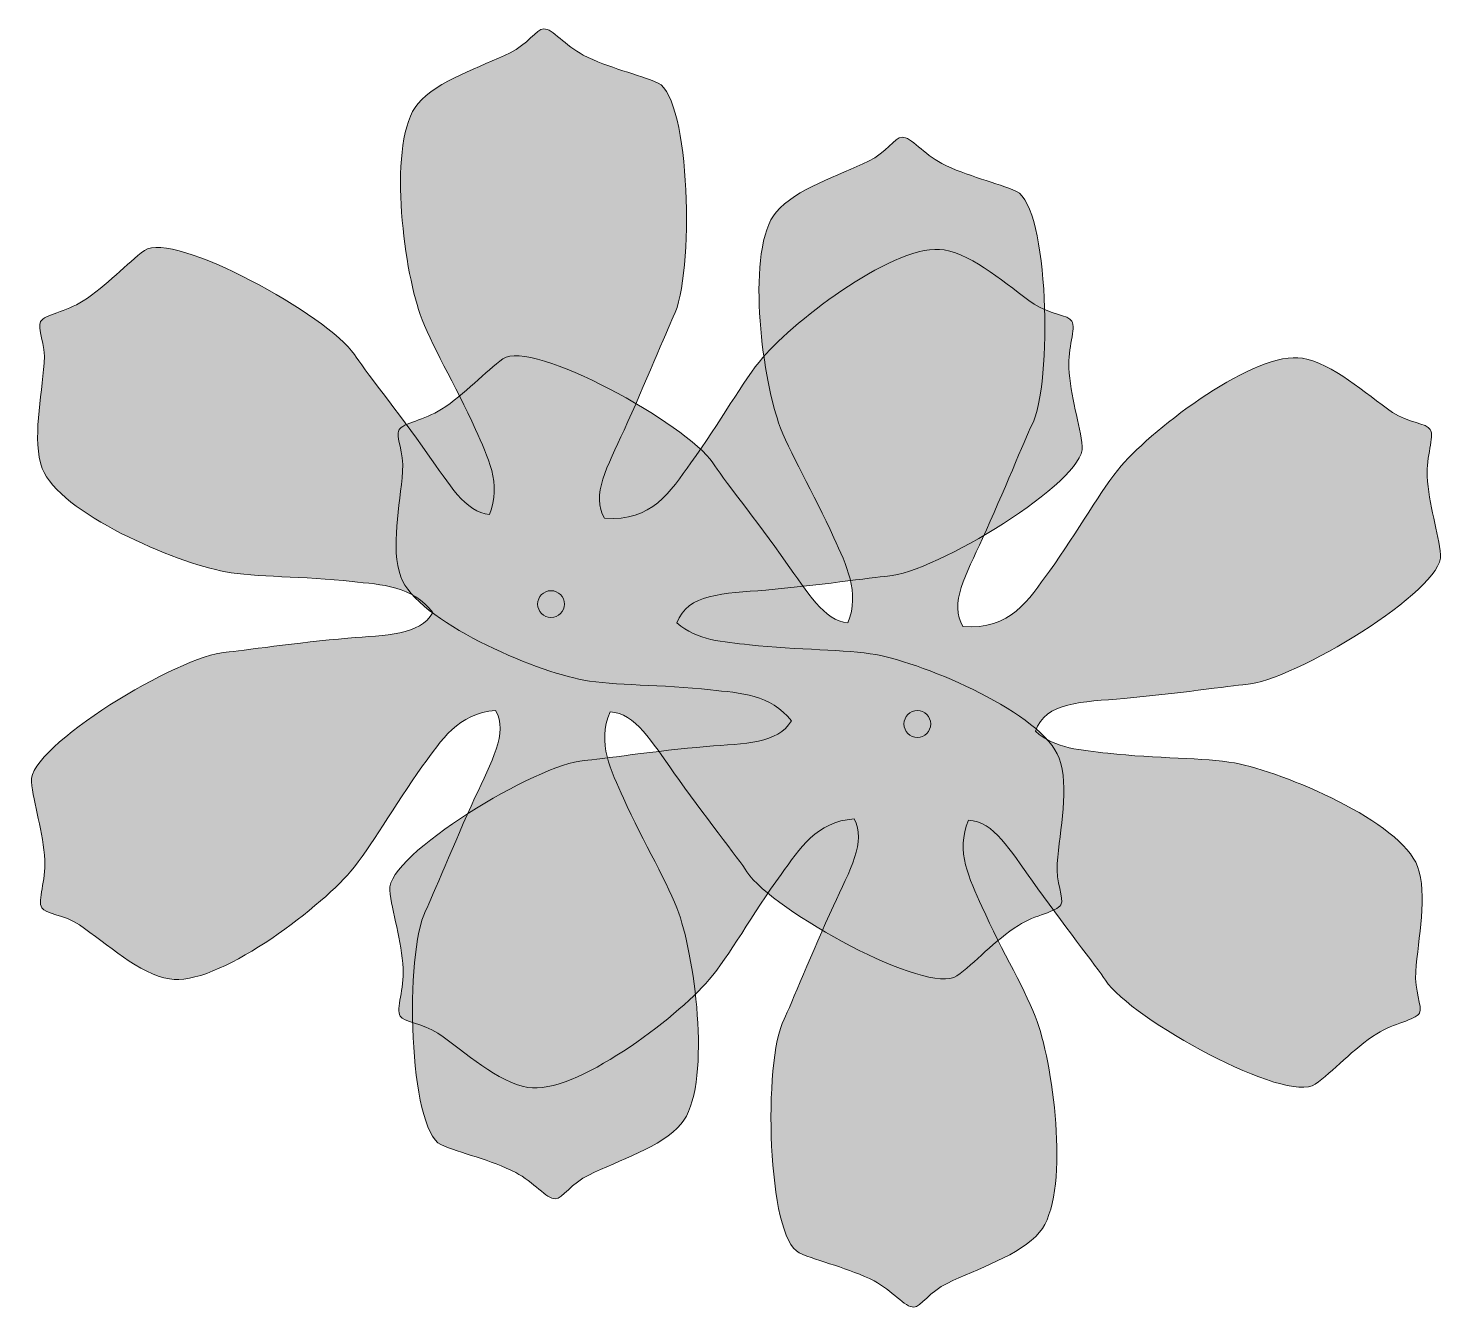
# Model space of a CAD drawing. Header units: inches. Extents: x 0.3 to 8.5, y 0.5 to 11.5.
# Drawn here: x 5.251 to 8.482, y 8.418 to 11.338 of the extents above; entities that cross this region are included whole.
import ezdxf

# ---------------------------------------------------------------- set-up
doc = ezdxf.new("R2010")
doc.units = ezdxf.units.IN
doc.header["$MEASUREMENT"] = 0
doc.layers.add('Paper Pinecone', color=7, linetype='Continuous')

# ---------------------------------------------------------------- blocks, each defined once
blk = doc.blocks.new('block 2')
at = {"layer": 'Paper Pinecone', "true_color": 0x66471f}
h = blk.add_hatch(color=49, dxfattribs=at)
h.dxf.hatch_style = 2
edge = h.paths.add_edge_path()
edge.add_spline(control_points=[(6.9347, 10.0556), (7.0472, 10.0653), (7.1792, 10.0847), (7.2125, 10.0875), (7.3194, 10.0944), (7.6639, 10.3028), (7.6569, 10.3833), (7.6528, 10.4306), (7.6292, 10.5), (7.6264, 10.5625), (7.6236, 10.6069), (7.6431, 10.6528), (7.6333, 10.6694), (7.625, 10.6833), (7.5833, 10.6847), (7.5472, 10.7083), (7.4847, 10.7514), (7.4097, 10.8208), (7.3417, 10.8319), (7.2347, 10.85), (7.0042, 10.675), (6.9278, 10.5861), (6.8833, 10.5347), (6.8292, 10.4361), (6.7639, 10.3458), (6.7167, 10.2806), (6.675, 10.2111), (6.5667, 10.2194), (6.5347, 10.2722), (6.5736, 10.3375), (6.6111, 10.4208), (6.6583, 10.5236), (6.7083, 10.6472), (6.7236, 10.6792), (6.7722, 10.775), (6.7625, 11.1778), (6.6889, 11.2125), (6.6458, 11.2319), (6.575, 11.2472), (6.5181, 11.2764), (6.4778, 11.2972), (6.4472, 11.3375), (6.4278, 11.3361), (6.4111, 11.3361), (6.3903, 11.3), (6.3514, 11.2819), (6.2833, 11.2486), (6.1847, 11.2181), (6.1403, 11.1653), (6.0708, 11.0819), (6.1069, 10.7944), (6.1458, 10.6847), (6.1681, 10.6208), (6.2264, 10.5236), (6.2722, 10.4222), (6.3, 10.3597), (6.3319, 10.2986), (6.3042, 10.2278), (6.2486, 10.2333), (6.2125, 10.2972), (6.1625, 10.3667), (6.0972, 10.4597), (6.0139, 10.5639), (5.9958, 10.5931), (5.9361, 10.6819), (5.5833, 10.8764), (5.5167, 10.8306), (5.4778, 10.8028), (5.4292, 10.7486), (5.3764, 10.7153), (5.3375, 10.6903), (5.2889, 10.6847), (5.2792, 10.6681), (5.2708, 10.6528), (5.2917, 10.6167), (5.2875, 10.5736), (5.2819, 10.4972), (5.2597, 10.3972), (5.2833, 10.3333), (5.3208, 10.2319), (5.5875, 10.1181), (5.7014, 10.0972), (5.7681, 10.0847), (5.8806, 10.0875), (5.9903, 10.075), (6.0583, 10.0681), (6.1278, 10.0653), (6.175, 10.0042), (6.1444, 9.9528), (6.0694, 9.9528), (5.9806, 9.9458), (5.8681, 9.9361), (5.7361, 9.9167), (5.7028, 9.9139), (5.5958, 9.9069), (5.2514, 9.6986), (5.2583, 9.6181), (5.2625, 9.5708), (5.2861, 9.5014), (5.2889, 9.4389), (5.2917, 9.3931), (5.2722, 9.3472), (5.2819, 9.3306), (5.2903, 9.3167), (5.3319, 9.3153), (5.3681, 9.2917), (5.4306, 9.2486), (5.5056, 9.1792), (5.5736, 9.1681), (5.6806, 9.15), (5.9111, 9.325), (5.9875, 9.4139), (6.0319, 9.4653), (6.0861, 9.5639), (6.1514, 9.6542), (6.1944, 9.7125), (6.2319, 9.775), (6.3181, 9.7806), (6.3472, 9.7292), (6.3083, 9.6639), (6.2708, 9.5819), (6.2236, 9.4792), (6.1736, 9.3556), (6.1583, 9.3236), (6.1097, 9.2278), (6.1194, 8.825), (6.1931, 8.7903), (6.2361, 8.7708), (6.3069, 8.7556), (6.3639, 8.7264), (6.4042, 8.7056), (6.4347, 8.6653), (6.4542, 8.6667), (6.4708, 8.6667), (6.4917, 8.7028), (6.5306, 8.7208), (6.5986, 8.7542), (6.6972, 8.7847), (6.7417, 8.8375), (6.8111, 8.9208), (6.775, 9.2083), (6.7361, 9.3181), (6.7139, 9.3819), (6.6556, 9.4792), (6.6097, 9.5806), (6.5819, 9.6444), (6.5486, 9.7056), (6.5792, 9.7778), (6.6375, 9.775), (6.6736, 9.7097), (6.725, 9.6389), (6.7903, 9.5458), (6.8736, 9.4417), (6.8917, 9.4125), (6.9514, 9.3236), (7.3042, 9.1292), (7.3708, 9.175), (7.4097, 9.2028), (7.4583, 9.2569), (7.5111, 9.2903), (7.55, 9.3153), (7.5986, 9.3208), (7.6083, 9.3375), (7.6167, 9.3528), (7.5958, 9.3889), (7.6, 9.4319), (7.6056, 9.5083), (7.6278, 9.6083), (7.6042, 9.6722), (7.5667, 9.7736), (7.3, 9.8875), (7.1861, 9.9083), (7.1194, 9.9208), (7.0069, 9.9181), (6.8972, 9.9306), (6.8375, 9.9375), (6.7778, 9.9403), (6.7319, 9.9806), (6.7556, 10.0486), (6.8375, 10.0472), (6.9347, 10.0556)], knot_values=[0, 0, 0, 0, 1, 1, 1, 2, 2, 2, 3, 3, 3, 4, 4, 4, 5, 5, 5, 6, 6, 6, 7, 7, 7, 8, 8, 8, 9, 9, 9, 10, 10, 10, 11, 11, 11, 12, 12, 12, 13, 13, 13, 14, 14, 14, 15, 15, 15, 16, 16, 16, 17, 17, 17, 18, 18, 18, 19, 19, 19, 20, 20, 20, 21, 21, 21, 22, 22, 22, 23, 23, 23, 24, 24, 24, 25, 25, 25, 26, 26, 26, 27, 27, 27, 28, 28, 28, 29, 29, 29, 30, 30, 30, 31, 31, 31, 32, 32, 32, 33, 33, 33, 34, 34, 34, 35, 35, 35, 36, 36, 36, 37, 37, 37, 38, 38, 38, 39, 39, 39, 40, 40, 40, 41, 41, 41, 42, 42, 42, 43, 43, 43, 44, 44, 44, 45, 45, 45, 46, 46, 46, 47, 47, 47, 48, 48, 48, 49, 49, 49, 50, 50, 50, 51, 51, 51, 52, 52, 52, 53, 53, 53, 54, 54, 54, 55, 55, 55, 56, 56, 56, 57, 57, 57, 58, 58, 58, 59, 59, 59, 60, 60, 60, 60], degree=3, periodic=1)
edge = h.paths.add_edge_path()
edge.add_spline(control_points=[(6.4444, 9.9931), (6.4278, 9.9931), (6.4139, 10.0069), (6.4139, 10.0236), (6.4139, 10.0403), (6.4278, 10.0542), (6.4444, 10.0542), (6.4611, 10.0542), (6.475, 10.0403), (6.475, 10.0236), (6.475, 10.0069), (6.4611, 9.9931), (6.4444, 9.9931)], knot_values=[0, 0, 0, 0, 1, 1, 1, 2, 2, 2, 3, 3, 3, 4, 4, 4, 4], degree=3, periodic=1)
at = {"layer": 'Paper Pinecone', "true_color": 0xb2906b}
h = blk.add_hatch(color=33, dxfattribs=at)
h.dxf.hatch_style = 2
edge = h.paths.add_edge_path()
edge.add_spline(control_points=[(7.7528, 9.8083), (7.8653, 9.8181), (7.9972, 9.8375), (8.0306, 9.8403), (8.1375, 9.8472), (8.4819, 10.0556), (8.475, 10.1361), (8.4708, 10.1833), (8.4472, 10.2528), (8.4444, 10.3153), (8.4417, 10.3597), (8.4611, 10.4056), (8.4514, 10.4222), (8.4431, 10.4361), (8.4014, 10.4375), (8.3653, 10.4611), (8.3028, 10.5042), (8.2278, 10.5736), (8.1597, 10.5847), (8.0528, 10.6028), (7.8222, 10.4278), (7.7458, 10.3389), (7.7014, 10.2875), (7.6472, 10.1889), (7.5819, 10.0986), (7.5347, 10.0333), (7.4931, 9.9639), (7.3847, 9.9722), (7.3528, 10.025), (7.3917, 10.0903), (7.4292, 10.1736), (7.4764, 10.2764), (7.5264, 10.4), (7.5417, 10.4319), (7.5903, 10.5278), (7.5806, 10.9306), (7.5069, 10.9653), (7.4639, 10.9847), (7.3931, 11), (7.3361, 11.0292), (7.2958, 11.05), (7.2653, 11.0903), (7.2458, 11.0889), (7.2292, 11.0889), (7.2083, 11.0528), (7.1694, 11.0347), (7.1014, 11.0014), (7.0028, 10.9708), (6.9583, 10.9181), (6.8889, 10.8347), (6.925, 10.5472), (6.9639, 10.4375), (6.9861, 10.3736), (7.0444, 10.2764), (7.0903, 10.175), (7.1181, 10.1125), (7.15, 10.0514), (7.1222, 9.9806), (7.0667, 9.9861), (7.0306, 10.05), (6.9806, 10.1194), (6.9153, 10.2125), (6.8319, 10.3167), (6.8139, 10.3458), (6.7542, 10.4347), (6.4014, 10.6292), (6.3347, 10.5833), (6.2958, 10.5556), (6.2472, 10.5014), (6.1944, 10.4681), (6.1556, 10.4431), (6.1069, 10.4375), (6.0972, 10.4208), (6.0889, 10.4056), (6.1097, 10.3694), (6.1056, 10.3264), (6.1, 10.25), (6.0778, 10.15), (6.1014, 10.0861), (6.1389, 9.9847), (6.4056, 9.8708), (6.5194, 9.85), (6.5861, 9.8375), (6.6986, 9.8403), (6.8083, 9.8278), (6.8764, 9.8208), (6.9458, 9.8181), (6.9931, 9.7569), (6.9625, 9.7056), (6.8875, 9.7056), (6.7986, 9.6986), (6.6861, 9.6889), (6.5542, 9.6694), (6.5208, 9.6667), (6.4139, 9.6597), (6.0694, 9.4514), (6.0764, 9.3708), (6.0806, 9.3236), (6.1042, 9.2542), (6.1069, 9.1917), (6.1097, 9.1458), (6.0903, 9.1), (6.1, 9.0833), (6.1083, 9.0694), (6.15, 9.0681), (6.1861, 9.0444), (6.2486, 9.0014), (6.3236, 8.9319), (6.3917, 8.9208), (6.4986, 8.9028), (6.7292, 9.0778), (6.8056, 9.1667), (6.85, 9.2181), (6.9042, 9.3167), (6.9694, 9.4069), (7.0125, 9.4653), (7.05, 9.5278), (7.1361, 9.5333), (7.1653, 9.4819), (7.1264, 9.4167), (7.0889, 9.3347), (7.0417, 9.2319), (6.9917, 9.1083), (6.9764, 9.0764), (6.9278, 8.9806), (6.9375, 8.5778), (7.0111, 8.5431), (7.0542, 8.5236), (7.125, 8.5083), (7.1819, 8.4792), (7.2222, 8.4583), (7.2528, 8.4181), (7.2722, 8.4194), (7.2889, 8.4194), (7.3097, 8.4556), (7.3486, 8.4736), (7.4167, 8.5069), (7.5153, 8.5375), (7.5597, 8.5903), (7.6292, 8.6736), (7.5931, 8.9611), (7.5542, 9.0708), (7.5319, 9.1347), (7.4736, 9.2319), (7.4278, 9.3333), (7.4, 9.3972), (7.3667, 9.4583), (7.3972, 9.5306), (7.4556, 9.5278), (7.4917, 9.4625), (7.5431, 9.3917), (7.6083, 9.2986), (7.6917, 9.1944), (7.7097, 9.1653), (7.7694, 9.0764), (8.1222, 8.8819), (8.1889, 8.9278), (8.2278, 8.9556), (8.2764, 9.0097), (8.3292, 9.0431), (8.3681, 9.0681), (8.4167, 9.0736), (8.4264, 9.0903), (8.4347, 9.1056), (8.4139, 9.1417), (8.4181, 9.1847), (8.4236, 9.2611), (8.4458, 9.3611), (8.4222, 9.425), (8.3847, 9.5264), (8.1181, 9.6403), (8.0042, 9.6611), (7.9375, 9.6736), (7.825, 9.6708), (7.7153, 9.6833), (7.6556, 9.6903), (7.5958, 9.6931), (7.55, 9.7333), (7.5736, 9.8014), (7.6556, 9.8), (7.7528, 9.8083)], knot_values=[0, 0, 0, 0, 1, 1, 1, 2, 2, 2, 3, 3, 3, 4, 4, 4, 5, 5, 5, 6, 6, 6, 7, 7, 7, 8, 8, 8, 9, 9, 9, 10, 10, 10, 11, 11, 11, 12, 12, 12, 13, 13, 13, 14, 14, 14, 15, 15, 15, 16, 16, 16, 17, 17, 17, 18, 18, 18, 19, 19, 19, 20, 20, 20, 21, 21, 21, 22, 22, 22, 23, 23, 23, 24, 24, 24, 25, 25, 25, 26, 26, 26, 27, 27, 27, 28, 28, 28, 29, 29, 29, 30, 30, 30, 31, 31, 31, 32, 32, 32, 33, 33, 33, 34, 34, 34, 35, 35, 35, 36, 36, 36, 37, 37, 37, 38, 38, 38, 39, 39, 39, 40, 40, 40, 41, 41, 41, 42, 42, 42, 43, 43, 43, 44, 44, 44, 45, 45, 45, 46, 46, 46, 47, 47, 47, 48, 48, 48, 49, 49, 49, 50, 50, 50, 51, 51, 51, 52, 52, 52, 53, 53, 53, 54, 54, 54, 55, 55, 55, 56, 56, 56, 57, 57, 57, 58, 58, 58, 59, 59, 59, 60, 60, 60, 60], degree=3, periodic=1)
edge = h.paths.add_edge_path()
edge.add_spline(control_points=[(7.2806, 9.7194), (7.2639, 9.7194), (7.25, 9.7333), (7.25, 9.75), (7.25, 9.7667), (7.2639, 9.7806), (7.2806, 9.7806), (7.2972, 9.7806), (7.3111, 9.7667), (7.3111, 9.75), (7.3111, 9.7333), (7.2972, 9.7194), (7.2806, 9.7194)], knot_values=[0, 0, 0, 0, 1, 1, 1, 2, 2, 2, 3, 3, 3, 4, 4, 4, 4], degree=3, periodic=1)
at = {"layer": 'Paper Pinecone', "lineweight": 0}
for points, knots in [([(6.9347, 10.0556), (7.0472, 10.0653), (7.1792, 10.0847), (7.2125, 10.0875), (7.3194, 10.0944), (7.6639, 10.3028), (7.6569, 10.3833), (7.6528, 10.4306), (7.6292, 10.5), (7.6264, 10.5625), (7.6236, 10.6069), (7.6431, 10.6528), (7.6333, 10.6694), (7.625, 10.6833), (7.5833, 10.6847), (7.5472, 10.7083), (7.4847, 10.7514), (7.4097, 10.8208), (7.3417, 10.8319), (7.2347, 10.85), (7.0042, 10.675), (6.9278, 10.5861), (6.8833, 10.5347), (6.8292, 10.4361), (6.7639, 10.3458), (6.7167, 10.2806), (6.675, 10.2111), (6.5667, 10.2194), (6.5347, 10.2722), (6.5736, 10.3375), (6.6111, 10.4208), (6.6583, 10.5236), (6.7083, 10.6472), (6.7236, 10.6792), (6.7722, 10.775), (6.7625, 11.1778), (6.6889, 11.2125), (6.6458, 11.2319), (6.575, 11.2472), (6.5181, 11.2764), (6.4778, 11.2972), (6.4472, 11.3375), (6.4278, 11.3361), (6.4111, 11.3361), (6.3903, 11.3), (6.3514, 11.2819), (6.2833, 11.2486), (6.1847, 11.2181), (6.1403, 11.1653), (6.0708, 11.0819), (6.1069, 10.7944), (6.1458, 10.6847), (6.1681, 10.6208), (6.2264, 10.5236), (6.2722, 10.4222), (6.3, 10.3597), (6.3319, 10.2986), (6.3042, 10.2278), (6.2486, 10.2333), (6.2125, 10.2972), (6.1625, 10.3667), (6.0972, 10.4597), (6.0139, 10.5639), (5.9958, 10.5931), (5.9361, 10.6819), (5.5833, 10.8764), (5.5167, 10.8306), (5.4778, 10.8028), (5.4292, 10.7486), (5.3764, 10.7153), (5.3375, 10.6903), (5.2889, 10.6847), (5.2792, 10.6681), (5.2708, 10.6528), (5.2917, 10.6167), (5.2875, 10.5736), (5.2819, 10.4972), (5.2597, 10.3972), (5.2833, 10.3333), (5.3208, 10.2319), (5.5875, 10.1181), (5.7014, 10.0972), (5.7681, 10.0847), (5.8806, 10.0875), (5.9903, 10.075), (6.0583, 10.0681), (6.1278, 10.0653), (6.175, 10.0042), (6.1444, 9.9528), (6.0694, 9.9528), (5.9806, 9.9458), (5.8681, 9.9361), (5.7361, 9.9167), (5.7028, 9.9139), (5.5958, 9.9069), (5.2514, 9.6986), (5.2583, 9.6181), (5.2625, 9.5708), (5.2861, 9.5014), (5.2889, 9.4389), (5.2917, 9.3931), (5.2722, 9.3472), (5.2819, 9.3306), (5.2903, 9.3167), (5.3319, 9.3153), (5.3681, 9.2917), (5.4306, 9.2486), (5.5056, 9.1792), (5.5736, 9.1681), (5.6806, 9.15), (5.9111, 9.325), (5.9875, 9.4139), (6.0319, 9.4653), (6.0861, 9.5639), (6.1514, 9.6542), (6.1944, 9.7125), (6.2319, 9.775), (6.3181, 9.7806), (6.3472, 9.7292), (6.3083, 9.6639), (6.2708, 9.5819), (6.2236, 9.4792), (6.1736, 9.3556), (6.1583, 9.3236), (6.1097, 9.2278), (6.1194, 8.825), (6.1931, 8.7903), (6.2361, 8.7708), (6.3069, 8.7556), (6.3639, 8.7264), (6.4042, 8.7056), (6.4347, 8.6653), (6.4542, 8.6667), (6.4708, 8.6667), (6.4917, 8.7028), (6.5306, 8.7208), (6.5986, 8.7542), (6.6972, 8.7847), (6.7417, 8.8375), (6.8111, 8.9208), (6.775, 9.2083), (6.7361, 9.3181), (6.7139, 9.3819), (6.6556, 9.4792), (6.6097, 9.5806), (6.5819, 9.6444), (6.5486, 9.7056), (6.5792, 9.7778), (6.6375, 9.775), (6.6736, 9.7097), (6.725, 9.6389), (6.7903, 9.5458), (6.8736, 9.4417), (6.8917, 9.4125), (6.9514, 9.3236), (7.3042, 9.1292), (7.3708, 9.175), (7.4097, 9.2028), (7.4583, 9.2569), (7.5111, 9.2903), (7.55, 9.3153), (7.5986, 9.3208), (7.6083, 9.3375), (7.6167, 9.3528), (7.5958, 9.3889), (7.6, 9.4319), (7.6056, 9.5083), (7.6278, 9.6083), (7.6042, 9.6722), (7.5667, 9.7736), (7.3, 9.8875), (7.1861, 9.9083), (7.1194, 9.9208), (7.0069, 9.9181), (6.8972, 9.9306), (6.8375, 9.9375), (6.7778, 9.9403), (6.7319, 9.9806), (6.7556, 10.0486), (6.8375, 10.0472), (6.9347, 10.0556)], [0, 0, 0, 0, 1, 1, 1, 2, 2, 2, 3, 3, 3, 4, 4, 4, 5, 5, 5, 6, 6, 6, 7, 7, 7, 8, 8, 8, 9, 9, 9, 10, 10, 10, 11, 11, 11, 12, 12, 12, 13, 13, 13, 14, 14, 14, 15, 15, 15, 16, 16, 16, 17, 17, 17, 18, 18, 18, 19, 19, 19, 20, 20, 20, 21, 21, 21, 22, 22, 22, 23, 23, 23, 24, 24, 24, 25, 25, 25, 26, 26, 26, 27, 27, 27, 28, 28, 28, 29, 29, 29, 30, 30, 30, 31, 31, 31, 32, 32, 32, 33, 33, 33, 34, 34, 34, 35, 35, 35, 36, 36, 36, 37, 37, 37, 38, 38, 38, 39, 39, 39, 40, 40, 40, 41, 41, 41, 42, 42, 42, 43, 43, 43, 44, 44, 44, 45, 45, 45, 46, 46, 46, 47, 47, 47, 48, 48, 48, 49, 49, 49, 50, 50, 50, 51, 51, 51, 52, 52, 52, 53, 53, 53, 54, 54, 54, 55, 55, 55, 56, 56, 56, 57, 57, 57, 58, 58, 58, 59, 59, 59, 60, 60, 60, 60]), ([(7.7528, 9.8083), (7.8653, 9.8181), (7.9972, 9.8375), (8.0306, 9.8403), (8.1375, 9.8472), (8.4819, 10.0556), (8.475, 10.1361), (8.4708, 10.1833), (8.4472, 10.2528), (8.4444, 10.3153), (8.4417, 10.3597), (8.4611, 10.4056), (8.4514, 10.4222), (8.4431, 10.4361), (8.4014, 10.4375), (8.3653, 10.4611), (8.3028, 10.5042), (8.2278, 10.5736), (8.1597, 10.5847), (8.0528, 10.6028), (7.8222, 10.4278), (7.7458, 10.3389), (7.7014, 10.2875), (7.6472, 10.1889), (7.5819, 10.0986), (7.5347, 10.0333), (7.4931, 9.9639), (7.3847, 9.9722), (7.3528, 10.025), (7.3917, 10.0903), (7.4292, 10.1736), (7.4764, 10.2764), (7.5264, 10.4), (7.5417, 10.4319), (7.5903, 10.5278), (7.5806, 10.9306), (7.5069, 10.9653), (7.4639, 10.9847), (7.3931, 11), (7.3361, 11.0292), (7.2958, 11.05), (7.2653, 11.0903), (7.2458, 11.0889), (7.2292, 11.0889), (7.2083, 11.0528), (7.1694, 11.0347), (7.1014, 11.0014), (7.0028, 10.9708), (6.9583, 10.9181), (6.8889, 10.8347), (6.925, 10.5472), (6.9639, 10.4375), (6.9861, 10.3736), (7.0444, 10.2764), (7.0903, 10.175), (7.1181, 10.1125), (7.15, 10.0514), (7.1222, 9.9806), (7.0667, 9.9861), (7.0306, 10.05), (6.9806, 10.1194), (6.9153, 10.2125), (6.8319, 10.3167), (6.8139, 10.3458), (6.7542, 10.4347), (6.4014, 10.6292), (6.3347, 10.5833), (6.2958, 10.5556), (6.2472, 10.5014), (6.1944, 10.4681), (6.1556, 10.4431), (6.1069, 10.4375), (6.0972, 10.4208), (6.0889, 10.4056), (6.1097, 10.3694), (6.1056, 10.3264), (6.1, 10.25), (6.0778, 10.15), (6.1014, 10.0861), (6.1389, 9.9847), (6.4056, 9.8708), (6.5194, 9.85), (6.5861, 9.8375), (6.6986, 9.8403), (6.8083, 9.8278), (6.8764, 9.8208), (6.9458, 9.8181), (6.9931, 9.7569), (6.9625, 9.7056), (6.8875, 9.7056), (6.7986, 9.6986), (6.6861, 9.6889), (6.5542, 9.6694), (6.5208, 9.6667), (6.4139, 9.6597), (6.0694, 9.4514), (6.0764, 9.3708), (6.0806, 9.3236), (6.1042, 9.2542), (6.1069, 9.1917), (6.1097, 9.1458), (6.0903, 9.1), (6.1, 9.0833), (6.1083, 9.0694), (6.15, 9.0681), (6.1861, 9.0444), (6.2486, 9.0014), (6.3236, 8.9319), (6.3917, 8.9208), (6.4986, 8.9028), (6.7292, 9.0778), (6.8056, 9.1667), (6.85, 9.2181), (6.9042, 9.3167), (6.9694, 9.4069), (7.0125, 9.4653), (7.05, 9.5278), (7.1361, 9.5333), (7.1653, 9.4819), (7.1264, 9.4167), (7.0889, 9.3347), (7.0417, 9.2319), (6.9917, 9.1083), (6.9764, 9.0764), (6.9278, 8.9806), (6.9375, 8.5778), (7.0111, 8.5431), (7.0542, 8.5236), (7.125, 8.5083), (7.1819, 8.4792), (7.2222, 8.4583), (7.2528, 8.4181), (7.2722, 8.4194), (7.2889, 8.4194), (7.3097, 8.4556), (7.3486, 8.4736), (7.4167, 8.5069), (7.5153, 8.5375), (7.5597, 8.5903), (7.6292, 8.6736), (7.5931, 8.9611), (7.5542, 9.0708), (7.5319, 9.1347), (7.4736, 9.2319), (7.4278, 9.3333), (7.4, 9.3972), (7.3667, 9.4583), (7.3972, 9.5306), (7.4556, 9.5278), (7.4917, 9.4625), (7.5431, 9.3917), (7.6083, 9.2986), (7.6917, 9.1944), (7.7097, 9.1653), (7.7694, 9.0764), (8.1222, 8.8819), (8.1889, 8.9278), (8.2278, 8.9556), (8.2764, 9.0097), (8.3292, 9.0431), (8.3681, 9.0681), (8.4167, 9.0736), (8.4264, 9.0903), (8.4347, 9.1056), (8.4139, 9.1417), (8.4181, 9.1847), (8.4236, 9.2611), (8.4458, 9.3611), (8.4222, 9.425), (8.3847, 9.5264), (8.1181, 9.6403), (8.0042, 9.6611), (7.9375, 9.6736), (7.825, 9.6708), (7.7153, 9.6833), (7.6556, 9.6903), (7.5958, 9.6931), (7.55, 9.7333), (7.5736, 9.8014), (7.6556, 9.8), (7.7528, 9.8083)], [0, 0, 0, 0, 1, 1, 1, 2, 2, 2, 3, 3, 3, 4, 4, 4, 5, 5, 5, 6, 6, 6, 7, 7, 7, 8, 8, 8, 9, 9, 9, 10, 10, 10, 11, 11, 11, 12, 12, 12, 13, 13, 13, 14, 14, 14, 15, 15, 15, 16, 16, 16, 17, 17, 17, 18, 18, 18, 19, 19, 19, 20, 20, 20, 21, 21, 21, 22, 22, 22, 23, 23, 23, 24, 24, 24, 25, 25, 25, 26, 26, 26, 27, 27, 27, 28, 28, 28, 29, 29, 29, 30, 30, 30, 31, 31, 31, 32, 32, 32, 33, 33, 33, 34, 34, 34, 35, 35, 35, 36, 36, 36, 37, 37, 37, 38, 38, 38, 39, 39, 39, 40, 40, 40, 41, 41, 41, 42, 42, 42, 43, 43, 43, 44, 44, 44, 45, 45, 45, 46, 46, 46, 47, 47, 47, 48, 48, 48, 49, 49, 49, 50, 50, 50, 51, 51, 51, 52, 52, 52, 53, 53, 53, 54, 54, 54, 55, 55, 55, 56, 56, 56, 57, 57, 57, 58, 58, 58, 59, 59, 59, 60, 60, 60, 60]), ([(6.4444, 9.9931), (6.4278, 9.9931), (6.4139, 10.0069), (6.4139, 10.0236), (6.4139, 10.0403), (6.4278, 10.0542), (6.4444, 10.0542), (6.4611, 10.0542), (6.475, 10.0403), (6.475, 10.0236), (6.475, 10.0069), (6.4611, 9.9931), (6.4444, 9.9931)], [0, 0, 0, 0, 1, 1, 1, 2, 2, 2, 3, 3, 3, 4, 4, 4, 4]), ([(7.2806, 9.7194), (7.2639, 9.7194), (7.25, 9.7333), (7.25, 9.75), (7.25, 9.7667), (7.2639, 9.7806), (7.2806, 9.7806), (7.2972, 9.7806), (7.3111, 9.7667), (7.3111, 9.75), (7.3111, 9.7333), (7.2972, 9.7194), (7.2806, 9.7194)], [0, 0, 0, 0, 1, 1, 1, 2, 2, 2, 3, 3, 3, 4, 4, 4, 4])]:
    blk.add_open_spline(points, degree=3, knots=knots, dxfattribs=at)

msp = doc.modelspace()

# ---------------------------------------------------------------- block references
at = {"layer": 'Paper Pinecone'}
msp.add_blockref('block 2', (0, 0), dxfattribs=at)

doc.saveas('drawing.dxf')
